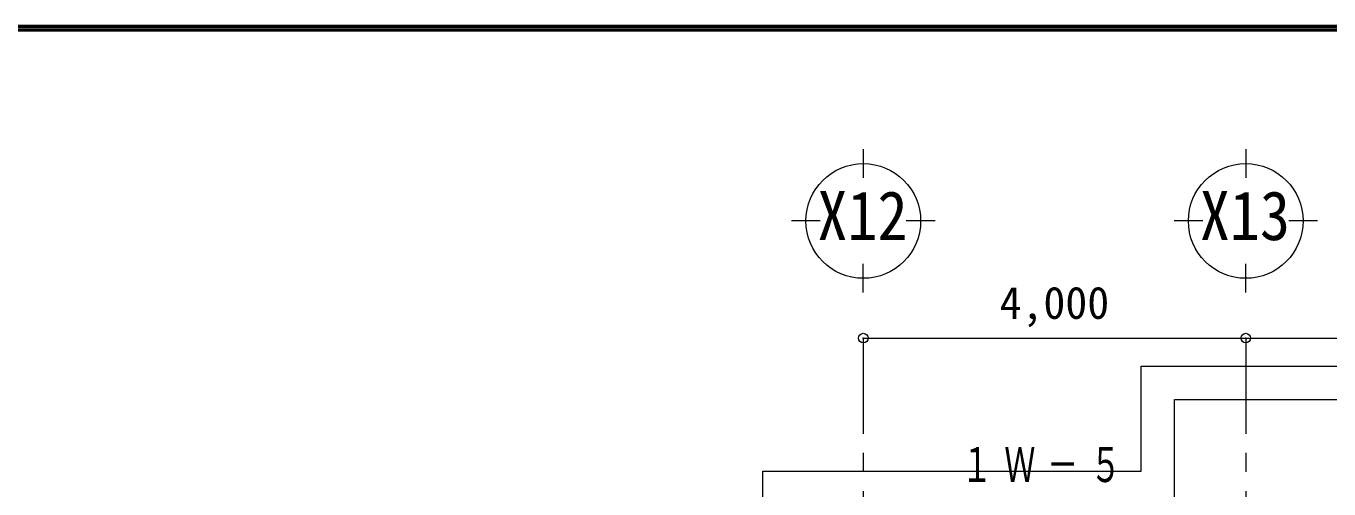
# Model space of a CAD drawing. Units: millimetres at full size, sheet at 1:200; details may follow other scales. Extents: x -55340 to 55340, y -38040 to 38040.
# Drawn here: x -7730 to 5897, y 33200 to 38040 of the extents above; entities that cross this region are included whole.
import ezdxf
from ezdxf.enums import TextEntityAlignment as Align

# ---------------------------------------------------------------- set-up
doc = ezdxf.new("R2010")
doc.units = ezdxf.units.MM
doc.header["$LTSCALE"] = 200
doc.header["$PDMODE"] = 32
doc.header["$PDSIZE"] = 100
doc.linetypes.add('CHAIN1', pattern=[8, 5, -1, 1, -1])
for name, color, linetype, lineweight in [('0-0_補助線', 4, 'Continuous', 9), ('0-1_通り芯', 3, 'Continuous', 18), ('0-A_寸法', 6, 'Continuous', 9), ('2-0_補助線', 2, 'Continuous', 25), ('F-0_F-0ﾚｲﾔ', 5, 'Continuous', 50)]:
    doc.layers.add(name, color=color, linetype=linetype, lineweight=lineweight)
doc.styles.add('ＭＳ ゴシック', font='')
doc.styles.get('ＭＳ ゴシック').set_extended_font_data('MS Gothic')

msp = doc.modelspace()

# ---------------------------------------------------------------- linework, layer by layer
at = {"layer": '0-0_補助線'}
for points in [[(-23.6, 33383.7), (3931.4, 33383.7), (3931.4, 34483.7), (14076.4, 34483.7), (14076.4, 26158.7), (22201.4, 26158.7)], [(326.4, 33033.7), (4281.4, 33033.7), (4281.4, 34133.7), (13726.4, 34133.7), (13726.4, 25808.7), (22551.4, 25808.7)], [(-30923.6, 26383.7), (-20773.6, 26383.7), (-20773.6, 33483.7), (-10173.6, 33483.7), (-10173.6, 26883.7), (-3573.6, 26883.7), (-3573.6, 28971.6), (-23.6, 28971.6), (-23.6, 33383.7)]]:
    msp.add_lwpolyline(points, dxfattribs=at)
at = {"layer": '0-1_通り芯'}
for p, q in [((1026.4, 36752.1), (1026.4, 36452.1)), ((5026.4, 36752.1), (5026.4, 36452.1)), ((576.4, 36002.1), (276.4, 36002.1)), ((1776.4, 36002.1), (1476.4, 36002.1)), ((4576.4, 36002.1), (4276.4, 36002.1)), ((5776.4, 36002.1), (5476.4, 36002.1)), ((1026.4, 35252.1), (1026.4, 35552.1)), ((5026.4, 35252.1), (5026.4, 35552.1))]:
    msp.add_line(p, q, dxfattribs=at)
at = {"layer": '0-1_通り芯', "color": 4, "linetype": 'CHAIN1', "lineweight": 9}
for p, q in [((1026.4, 34777.1), (1026.4, 25033.7)), ((5026.4, 34777.1), (5026.4, 25033.7))]:
    msp.add_line(p, q, dxfattribs=at)
at = {"layer": '0-1_通り芯'}
for centre in [(1026.4, 36002.1), (5026.4, 36002.1)]:
    msp.add_circle(centre, 600, dxfattribs=at)
at = {"layer": '0-A_寸法', "color": 4}
for p, q in [((1026.4, 34777.1), (5026.4, 34777.1)), ((5026.4, 34777.1), (9026.4, 34777.1))]:
    msp.add_line(p, q, dxfattribs=at)
at = {"layer": '0-A_寸法'}
for p in [(1026.4, 34777.1), (5026.4, 34777.1)]:
    msp.add_point(p, dxfattribs=at)
at = {"layer": 'F-0_F-0ﾚｲﾔ'}
for p, q in [((-55340, 38040), (55340, 38040)), ((-55300, 38000), (55300, 38000))]:
    msp.add_line(p, q, dxfattribs=at)

# ---------------------------------------------------------------- texts
at = {"layer": '0-1_通り芯', "color": 2, "style": 'ＭＳ ゴシック', "width": 0.9}
for s, p in [('X12', (546.7, 35647.9)), ('X13', (4546.7, 35647.9))]:
    msp.add_text(s, height=513.2, dxfattribs=at).set_placement(p, align=Align.BOTTOM_LEFT)
at = {"layer": '0-A_寸法', "color": 2, "style": 'ＭＳ ゴシック'}
msp.add_text('4,000', height=337.2, dxfattribs=at).set_placement((2451.4, 34877.1), align=Align.BOTTOM_LEFT)
at = {"layer": '2-0_補助線', "insert": (2052.8, 33265.5), "char_height": 366.6, "attachment_point": 7, "style": 'ＭＳ ゴシック'}
msp.add_mtext('\\T1.38;\\W0.65;１Ｗ－５', dxfattribs=at)

doc.saveas('drawing.dxf')
